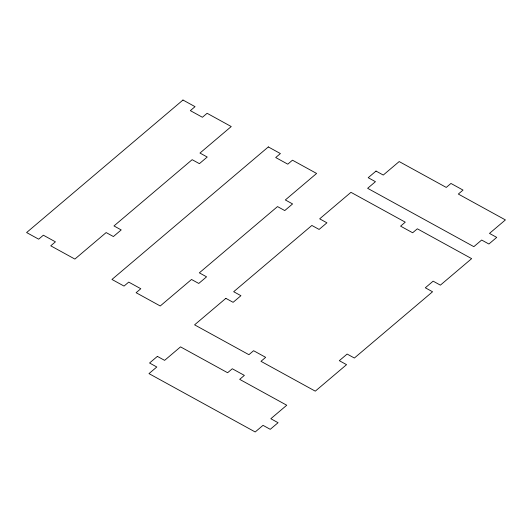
<?xml version="1.0" encoding="UTF-8"?>
<svg xmlns="http://www.w3.org/2000/svg" width="532" height="532" viewBox="0 0 532 532"><rect width="100%" height="100%" fill="white"/><g stroke="black" fill="none" stroke-linecap="round" stroke-linejoin="round"><path stroke-width="0.8" d="M182.968 100.029L26.6 232.55L38.67 239.181L43.358 235.204L55.428 241.834L50.739 245.811L74.879 259.077L106.154 232.57L113.396 236.547L121.21 229.924L113.968 225.947L192.152 159.68L199.394 163.663L207.214 157.033L199.972 153.056L231.24 126.55L207.108 113.289L202.413 117.266L190.343 110.636L195.038 106.659L182.968 100.029M268.327 146.932L111.966 279.453L124.036 286.083L128.724 282.106L140.794 288.736L136.106 292.713L160.245 305.98L191.513 279.473L198.755 283.45L206.576 276.826L199.334 272.85L277.518 206.582L284.76 210.566L292.58 203.936L285.338 199.959L316.607 173.452L292.467 160.192L287.779 164.169L275.709 157.538L280.397 153.562L268.327 146.932M157.372 356.387L149.559 363.01L156.8 366.994L148.98 373.617L255.194 431.971L263.014 425.347L270.249 429.324L278.07 422.701L270.828 418.724L286.748 405.231L239.679 379.363L244.368 375.393L232.298 368.756L227.61 372.733L180.541 346.871L164.614 360.363L157.372 356.387M225.861 298.346L194.586 324.846L248.903 354.691L253.591 350.714L265.661 357.344L260.973 361.321L315.283 391.16L346.558 364.659L339.316 360.676L347.13 354.053L354.372 358.029L432.556 291.769L425.314 287.792L433.134 281.162L440.376 285.145L471.651 258.638L417.334 228.8L412.646 232.77L400.576 226.14L405.264 222.163L350.954 192.325L319.679 218.832L326.921 222.808L319.107 229.432L311.865 225.455L233.681 291.716L240.923 295.699L233.102 302.322L225.861 298.346M376.024 171.078L368.204 177.701L375.446 181.678L367.632 188.308L473.846 246.662L481.659 240.038L488.901 244.015L496.722 237.392L489.48 233.408L505.4 219.916L458.331 194.054L463.02 190.077L450.95 183.447L446.262 187.424L399.186 161.562L383.266 175.055L376.024 171.078"/></g></svg>
